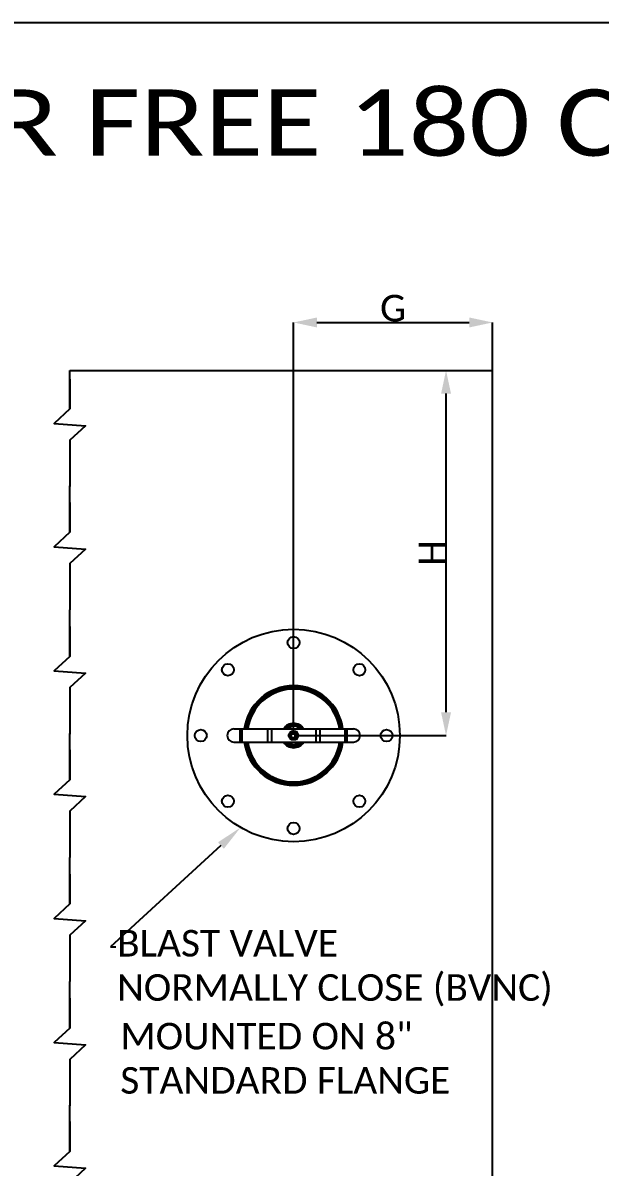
# Model space of a CAD drawing. Header units: millimetres. Extents: x 13935 to 21534, y -198 to 9202.
# Drawn here: x 17162 to 18032, y 7478 to 9202 of the extents above; entities that cross this region are included whole.
import ezdxf
from ezdxf import colors
from ezdxf.entities.mleader import LeaderData, LeaderLine
from ezdxf.enums import TextEntityAlignment as Align
from ezdxf.math import Vec2, Vec3

# ---------------------------------------------------------------- set-up
doc = ezdxf.new("R2010")
doc.units = ezdxf.units.MM
doc.header["$LTSCALE"] = 326.7
doc.header["$PDMODE"] = 3
doc.header["$PDSIZE"] = 8
doc.layers.get('0').update_dxf_attribs({"linetype": 'CONTINUOUS'})
doc.layers.get('Defpoints').update_dxf_attribs({"linetype": 'CONTINUOUS'})
doc.layers.add('00_BUW_DATUM', color=7, linetype='CONTINUOUS')
doc.layers.add('02___PRT_ALL_AXES', color=7, linetype='CONTINUOUS')
doc.styles.get("Standard").update_dxf_attribs({"font": 'calibri.ttf'})
doc.dimstyles.new('DIMSTYLE_1', dxfattribs={"dimtxt": 40, "dimasz": 35, "dimexe": 0.08, "dimexo": 1, "dimgap": 1, "dimtad": 1, "dimdsep": 46, "dimtxsty": 'Standard', "dimblk": '_FILLED', "dimblk1": '_FILLED', "dimblk2": '_FILLED', "dimcen": 0.09, "dimazin": 2, "dimtp": 0.01, "dimtm": 0.01, "dimtfac": 1, "dimtofl": 0, "dimtmove": 0, "dimatfit": 3, "dimldrblk": '_FILLED', "dimfxl": 1, "dimtolj": 1, "dimarcsym": 0})

# ---------------------------------------------------------------- blocks, each defined once
blk = doc.blocks.new('_FILLED')
at = {"color": 0, "linetype": 'ByBlock'}
blk.add_solid([(0, 0), (-1, 0.214), (-1, -0.214)], dxfattribs=at)
blk = doc.blocks.new('*D2267')
at = {"color": 0, "linetype": 'Continuous', "lineweight": -2}
for p, q in [((17570.1, 8129.3), (17570.1, 8750.6)), ((17605.1, 8750.5), (17834.7, 8750.5)), ((17869.7, 8129.3), (17869.7, 8750.6))]:
    blk.add_line(p, q, dxfattribs=at)
at = {"layer": 'Defpoints', "color": 0}
for p in [(17869.7, 8750.5), (17570.1, 8128.3), (17869.7, 8128.3)]:
    blk.add_point(p, dxfattribs=at)
at = {"color": 0, "linetype": 'ByBlock', "lineweight": -2, "xscale": 35, "yscale": 35, "zscale": 35, "rotation": 180}
blk.add_blockref('_FILLED', (17570.1, 8750.5), dxfattribs=at)
at = {"color": 0, "linetype": 'ByBlock', "lineweight": -2, "xscale": 35, "yscale": 35, "zscale": 35}
blk.add_blockref('_FILLED', (17869.7, 8750.5), dxfattribs=at)
at = {"color": 0, "lineweight": 30, "insert": (17719.9, 8771.9), "char_height": 40, "attachment_point": 5}
blk.add_mtext('\\A1;\\A1;G', dxfattribs=at)
blk = doc.blocks.new('*D2268')
at = {"color": 0, "linetype": 'Continuous', "lineweight": -2}
for p, q in [((17571.1, 8678.3), (17799.8, 8678.3)), ((17799.7, 8163.3), (17799.7, 8643.3)), ((17571.1, 8128.3), (17799.8, 8128.3))]:
    blk.add_line(p, q, dxfattribs=at)
at = {"layer": 'Defpoints', "color": 0}
for p in [(17570.1, 8678.3), (17799.7, 8678.3), (17570.1, 8128.3)]:
    blk.add_point(p, dxfattribs=at)
at = {"color": 0, "linetype": 'ByBlock', "lineweight": -2, "xscale": 35, "yscale": 35, "zscale": 35}
for p, rotation in [((17799.7, 8678.3), 90), ((17799.7, 8128.3), 270)]:
    blk.add_blockref('_FILLED', p, dxfattribs=dict(at, rotation=rotation))
at = {"color": 0, "lineweight": 30, "insert": (17778.6, 8403.3), "char_height": 40, "attachment_point": 5, "rotation": 90}
blk.add_mtext('\\A1;\\A1;H', dxfattribs=at)

msp = doc.modelspace()

# ---------------------------------------------------------------- linework, layer by layer
at = {"linetype": 'ByBlock'}
for p, q in [((21533.98299, 9201.73418), (13935.41719, 9201.73418)), ((17233.07522, 8678.34818), (17869.70119, 8678.34818)), ((17869.70119, 6274.27818), (17869.70119, 8678.34818))]:
    msp.add_line(p, q, dxfattribs=at)
for p, q in [((17233.07522, 8620.27379), (17233.07522, 8678.34818)), ((17233.07522, 8620.27379), (17233.07522, 8678.34818)), ((17233.07522, 8573.27379), (17233.07522, 8503.27379)), ((17233.07522, 8573.27379), (17233.07522, 8503.27379)), ((17233.07522, 8434.45173), (17233.07522, 8504.45173)), ((17233.07522, 8434.45173), (17233.07522, 8504.45173)), ((17233.07522, 8387.45173), (17233.07522, 8317.45173)), ((17233.07522, 8387.45173), (17233.07522, 8317.45173)), ((17233.07522, 8247.45173), (17233.07522, 8317.45173)), ((17233.07522, 8247.45173), (17233.07522, 8317.45173)), ((17233.07522, 8200.45173), (17233.07522, 8130.45173)), ((17233.07522, 8200.45173), (17233.07522, 8130.45173)), ((17233.07522, 8061.62968), (17233.07522, 8131.62968)), ((17233.07522, 8061.62968), (17233.07522, 8131.62968)), ((17233.07522, 8014.62968), (17233.07522, 7944.62968)), ((17233.07522, 8014.62968), (17233.07522, 7944.62968)), ((17233.07522, 7874.62968), (17233.07522, 7944.62968)), ((17233.07522, 7874.62968), (17233.07522, 7944.62968)), ((17233.07522, 7827.62968), (17233.07522, 7757.62968)), ((17233.07522, 7827.62968), (17233.07522, 7757.62968)), ((17233.07522, 7687.62968), (17233.07522, 7757.62968)), ((17233.07522, 7687.62968), (17233.07522, 7757.62968)), ((17233.07522, 7640.62968), (17233.07522, 7570.62968)), ((17233.07522, 7640.62968), (17233.07522, 7570.62968)), ((17233.07522, 7501.80762), (17233.07522, 7571.80762)), ((17233.07522, 7501.80762), (17233.07522, 7571.80762))]:
    msp.add_line(p, q)
at = {"color": 0, "linetype": 'Continuous'}
for p, q in [((17480.11743, 8138.34818), (17660.11743, 8138.34818)), ((17489.49693, 8118.34818), (17489.49693, 8138.34818)), ((17492.69785, 8118.34818), (17492.69785, 8138.34818)), ((17530.52583, 8138.34818), (17530.52583, 8118.34818)), ((17536.92768, 8138.34818), (17536.92768, 8118.34818)), ((17560.84044, 8138.44818), (17560.84044, 8138.34818)), ((17560.84044, 8138.44818), (17579.39442, 8138.44818)), ((17579.39442, 8138.44818), (17579.39442, 8138.34818)), ((17603.30718, 8138.34818), (17603.30718, 8118.34818)), ((17609.70902, 8138.34818), (17609.70902, 8118.34818)), ((17647.53701, 8118.34818), (17647.53701, 8138.34818)), ((17650.73793, 8118.34818), (17650.73793, 8138.34818)), ((17480.11743, 8118.34818), (17660.11743, 8118.34818))]:
    msp.add_line(p, q, dxfattribs=at)
for points in [[(17233.07522, 8665.26648), (17233.07522, 8620.27379), (17209.58862, 8598.49728), (17256.56181, 8595.0503), (17233.07522, 8573.27379), (17233.07522, 8504.45173)], [(17233.07522, 8665.26648), (17233.07522, 8620.27379), (17209.58862, 8598.49728), (17256.56181, 8595.0503), (17233.07522, 8573.27379), (17233.07522, 8504.45173)], [(17233.07522, 8479.44442), (17233.07522, 8434.45173), (17209.58862, 8412.67522), (17256.56181, 8409.22824), (17233.07522, 8387.45173), (17233.07522, 8318.62968)], [(17233.07522, 8479.44442), (17233.07522, 8434.45173), (17209.58862, 8412.67522), (17256.56181, 8409.22824), (17233.07522, 8387.45173), (17233.07522, 8318.62968)], [(17233.07522, 8292.44442), (17233.07522, 8247.45173), (17209.58862, 8225.67522), (17256.56181, 8222.22824), (17233.07522, 8200.45173), (17233.07522, 8131.62968)], [(17233.07522, 8292.44442), (17233.07522, 8247.45173), (17209.58862, 8225.67522), (17256.56181, 8222.22824), (17233.07522, 8200.45173), (17233.07522, 8131.62968)], [(17233.07522, 8106.62236), (17233.07522, 8061.62968), (17209.58862, 8039.85317), (17256.56181, 8036.40619), (17233.07522, 8014.62968), (17233.07522, 7945.80762)], [(17233.07522, 8106.62236), (17233.07522, 8061.62968), (17209.58862, 8039.85317), (17256.56181, 8036.40619), (17233.07522, 8014.62968), (17233.07522, 7945.80762)], [(17233.07522, 7919.62236), (17233.07522, 7874.62968), (17209.58862, 7852.85317), (17256.56181, 7849.40619), (17233.07522, 7827.62968), (17233.07522, 7758.80762)], [(17233.07522, 7919.62236), (17233.07522, 7874.62968), (17209.58862, 7852.85317), (17256.56181, 7849.40619), (17233.07522, 7827.62968), (17233.07522, 7758.80762)], [(17233.07522, 7732.62236), (17233.07522, 7687.62968), (17209.58862, 7665.85317), (17256.56181, 7662.40619), (17233.07522, 7640.62968), (17233.07522, 7571.80762)], [(17233.07522, 7732.62236), (17233.07522, 7687.62968), (17209.58862, 7665.85317), (17256.56181, 7662.40619), (17233.07522, 7640.62968), (17233.07522, 7571.80762)], [(17233.07522, 7546.8003), (17233.07522, 7501.80762), (17209.58862, 7480.03111), (17256.56181, 7476.58413), (17233.07522, 7454.80762), (17233.07522, 7385.98556)], [(17233.07522, 7546.8003), (17233.07522, 7501.80762), (17209.58862, 7480.03111), (17256.56181, 7476.58413), (17233.07522, 7454.80762), (17233.07522, 7385.98556)]]:
    msp.add_lwpolyline(points)
for radius in [4, 3.5]:
    msp.add_circle((17570.11743, 8128.34818), radius, dxfattribs=at)
for centre, radius, start, end in [((17570.11743, 8128.34818), 75, 7.68224846, 172.31775154), ((17570.11743, 8128.34818), 72.94541, 7.87973843, 172.12010321), ((17570.11743, 8128.34818), 70.9677, 8.10100479, 171.89899521), ((17570.11743, 8128.34818), 69.91626, 8.22368445, 171.77631555), ((17480.11743, 8128.34818), 10, 90, 270), ((17570.11743, 8128.34818), 18.30373, 33.1491713, 146.8508287), ((17570.11743, 8128.34818), 16.50505, 37.48460864, 142.51539136), ((17570.12126, 8128.34315), 14.02625, 133.99446041, 134.30788317), ((17570.12721, 8128.33693), 14.03485, 132.54693394, 133.99434243), ((17560.84044, 8137.94818), 0.5, 90, 126.23938989), ((17570.11743, 8128.34818), 15.82, 39.35136238, 102.20608332), ((17570.11743, 8128.34818), 14.02, 45.66848628, 102.20608332), ((17579.39442, 8137.94818), 0.5, 53.76061011, 90), ((17660.11743, 8128.34818), 10, 270, 90), ((17570.11743, 8128.34818), 75, 187.68224846, 352.31775154), ((17570.11743, 8128.34818), 72.94541, 187.87973843, 352.12010321), ((17570.11743, 8128.34818), 70.9677, 188.10100479, 351.89899521), ((17570.11743, 8128.34818), 69.91626, 188.22368445, 351.77631555), ((17570.11743, 8128.34818), 18.30373, 213.1491713, 326.8508287), ((17570.11743, 8128.34818), 16.50505, 217.48460864, 322.51539136), ((17570.11743, 8128.34818), 15.82, 219.39856554, 320.76700522), ((17570.11743, 8128.34818), 14.02, 225.68084969, 314.2576013), ((17570.11743, 8128.34818), 13.85, 226.29915017, 313.70084983), ((17570.11743, 8128.34818), 13.35, 228.58880403, 311.41119505)]:
    msp.add_arc(centre, radius, start, end, dxfattribs=at)
for points, knots in [([(17557.88555, 8138.38077), (17559.00179, 8139.74182), (17561.71151, 8142.10523), (17565.05097, 8143.43797), (17566.7714, 8143.81023)], [0, 0, 0, 0, 0.4999999881, 1, 1, 1, 1]), ([(17560.63693, 8138.67674), (17561.54565, 8139.5108), (17563.59318, 8140.94443), (17565.94547, 8141.78982), (17567.15101, 8142.05074)], [0, 0, 0, 0, 0.5000005845, 1, 1, 1, 1])]:
    msp.add_open_spline(points, degree=3, knots=knots, dxfattribs=at)
at = {"layer": '00_BUW_DATUM', "color": 0, "linetype": 'Continuous'}
for p, q in [((17562.61187, 8128.34818), (17566.36465, 8134.84818)), ((17566.36465, 8134.84818), (17573.8702, 8134.84818)), ((17573.8702, 8134.84818), (17577.62298, 8128.34818)), ((17566.36465, 8121.84818), (17562.61187, 8128.34818)), ((17573.8702, 8121.84818), (17566.36465, 8121.84818)), ((17577.62298, 8128.34818), (17573.8702, 8121.84818))]:
    msp.add_line(p, q, dxfattribs=at)
msp.add_circle((17570.11743, 8128.34818), 6.5, dxfattribs=at)
at = {"layer": '02___PRT_ALL_AXES', "color": 0, "linetype": 'Continuous'}
for centre, radius in [((17570.11743, 8128.34818), 160), ((17570.11743, 8268.34818), 9), ((17471.12248, 8227.34313), 9), ((17669.11238, 8227.34313), 9), ((17430.11743, 8128.34818), 9), ((17710.11743, 8128.34818), 9), ((17471.12248, 8029.35323), 9), ((17669.11238, 8029.35323), 9), ((17570.11743, 7988.34818), 9)]:
    msp.add_circle(centre, radius, dxfattribs=at)

# ---------------------------------------------------------------- texts
at = {"color": 0, "linetype": 'Continuous', "lineweight": 30, "width": 1.141152}
msp.add_text('FLOOR FREE 180 CMH', height=100, dxfattribs=at).set_placement((16721.52346, 9001.50696), (18328.00172, 9001.50696), align=Align.FIT)
at = {"insert": (17309.01641, 7695.58106), "char_height": 40, "width": 904.0801234, "attachment_point": 1}
msp.add_mtext('MOUNTED ON 8" \\PSTANDARD FLANGE', dxfattribs=at)

# ---------------------------------------------------------------- dimensions: what is measured, and where the dimension line sits
at = {"color": 0, "linetype": 'Continuous', "lineweight": 30}
dim = msp.add_linear_dim(base=(17869.70119, 8750.47334), p1=(17570.11743, 8128.34818), p2=(17869.70119, 8128.34818), text='\\A1;G', dimstyle='DIMSTYLE_1', override={"dimtxsty": 'Standard', "dimldrblk": '_FILLED'}, dxfattribs=at)
dim.commit()
dim.dimension.update_dxf_attribs({"geometry": '*D2267', "text_midpoint": (17719.90931, 8771.93488)})
dim = msp.add_linear_dim(base=(17799.73508, 8678.34818), p1=(17570.11743, 8128.34818), p2=(17570.11743, 8678.34818), angle=90, text='\\A1;H', dimstyle='DIMSTYLE_1', override={"dimtxsty": 'Standard', "dimldrblk": '_FILLED'}, dxfattribs=at)
dim.commit()
dim.dimension.update_dxf_attribs({"geometry": '*D2268', "text_midpoint": (17799.73508, 8403.34818), "dimtype": 160})

# ---------------------------------------------------------------- leaders
at = {"color": 0}
ml = msp.add_multileader_mtext('Standard', dxfattribs=at)
ml.set_content('BLAST VALVE \\PNORMALLY CLOSE (BVNC) ')
ml.set_leader_properties(linetype='ByLayer')
ml.build(insert=Vec2(0, 0))
ml.multileader.update_dxf_attribs({"text_right_attachment_type": 6, "arrow_head_size": 40})
ctx = ml.context
ctx.base_point, ctx.char_height, ctx.arrow_head_size, ctx.plane_origin = Vec3(17302.22615, 7809.98474), 40, 40, Vec3(17483.93751, 7912.23834)
ctx.right_attachment = 6
notes = []
notes.append((ctx, [(0, (1, 1, 0), (17294.22615, 7809.98474), (1, 0), 8, [(0, [(17490.11743, 7989.78411)], 0, [])])]))
ctx.mtext.insert, ctx.mtext.flow_direction = Vec3(17304.22615, 7835.49243), 5
for ctx, leaders in notes:
    for number, flags, end, landing, length, lines in leaders:
        leader = LeaderData()
        leader.index, (leader.has_last_leader_line, leader.has_dogleg_vector, leader.attachment_direction) = number, flags
        leader.last_leader_point, leader.dogleg_vector, leader.dogleg_length = Vec3(end), Vec3(landing), length
        for number, points, colour, breaks in lines:
            line = LeaderLine()
            line.index, line.vertices, line.color, line.breaks = number, Vec3.list(points), colors.encode_raw_color(colour), breaks
            leader.lines.append(line)
        ctx.leaders.append(leader)

doc.saveas('drawing.dxf')
